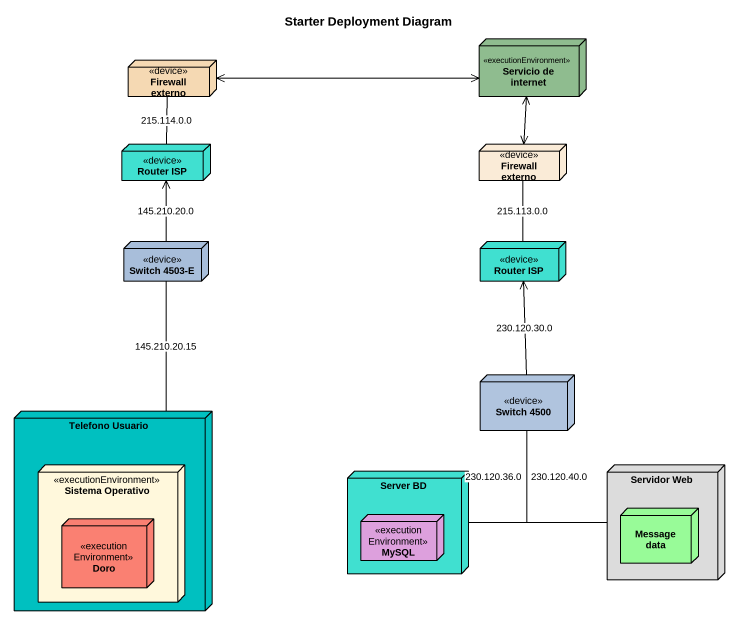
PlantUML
@startuml
title Starter Deployment Diagram
node "Firewall externo" as Firewall_externo <<device>> #F5D9B3
node "Servicio de internet" as Servicio_de_internet <<executionEnvironment>> #8FBC8F
node "Router ISP" as Router_ISP <<device>> #40E0D0
node "Firewall externo" as Firewall_externo_2 <<device>> #FAEBD7
node "Switch 4503-E" as Switch_4503_E <<device>> #A8BEDA
node "Router ISP" as Router_ISP_2 <<device>> #40E0D0
node "Switch 4500" as Switch_4500 <<device>> #B0C4DE
node "Telefono Usuario" as Telefono_Usuario #00C0C0 {
  node "Sistema Operativo" as Sistema_Operativo <<executionEnvironment>> #FFF8DC {
    node Doro <<executionEnvironment>> #FA8072
  }
}
node "Servidor Web" as Servidor_Web #DCDCDC {
  node "Message data" as Message_data #98FB98
}
node "Server BD" as Server_BD #40E0D0 {
  node MySQL <<executionEnvironment>> #DDA0DD
}
Firewall_externo <-right-> Servicio_de_internet
Firewall_externo -- Router_ISP : 215.114.0.0
Servicio_de_internet <--> Firewall_externo_2
Firewall_externo_2 -- Router_ISP_2 : 215.113.0.0
Switch_4503_E -up-> Router_ISP : 145.210.20.0
Switch_4503_E -- Telefono_Usuario : 145.210.20.15
Router_ISP_2 <-- Switch_4500 : 230.120.30.0
Servidor_Web -up- Switch_4500 : 230.120.40.0
Server_BD -up- Switch_4500 : 230.120.36.0
@enduml
